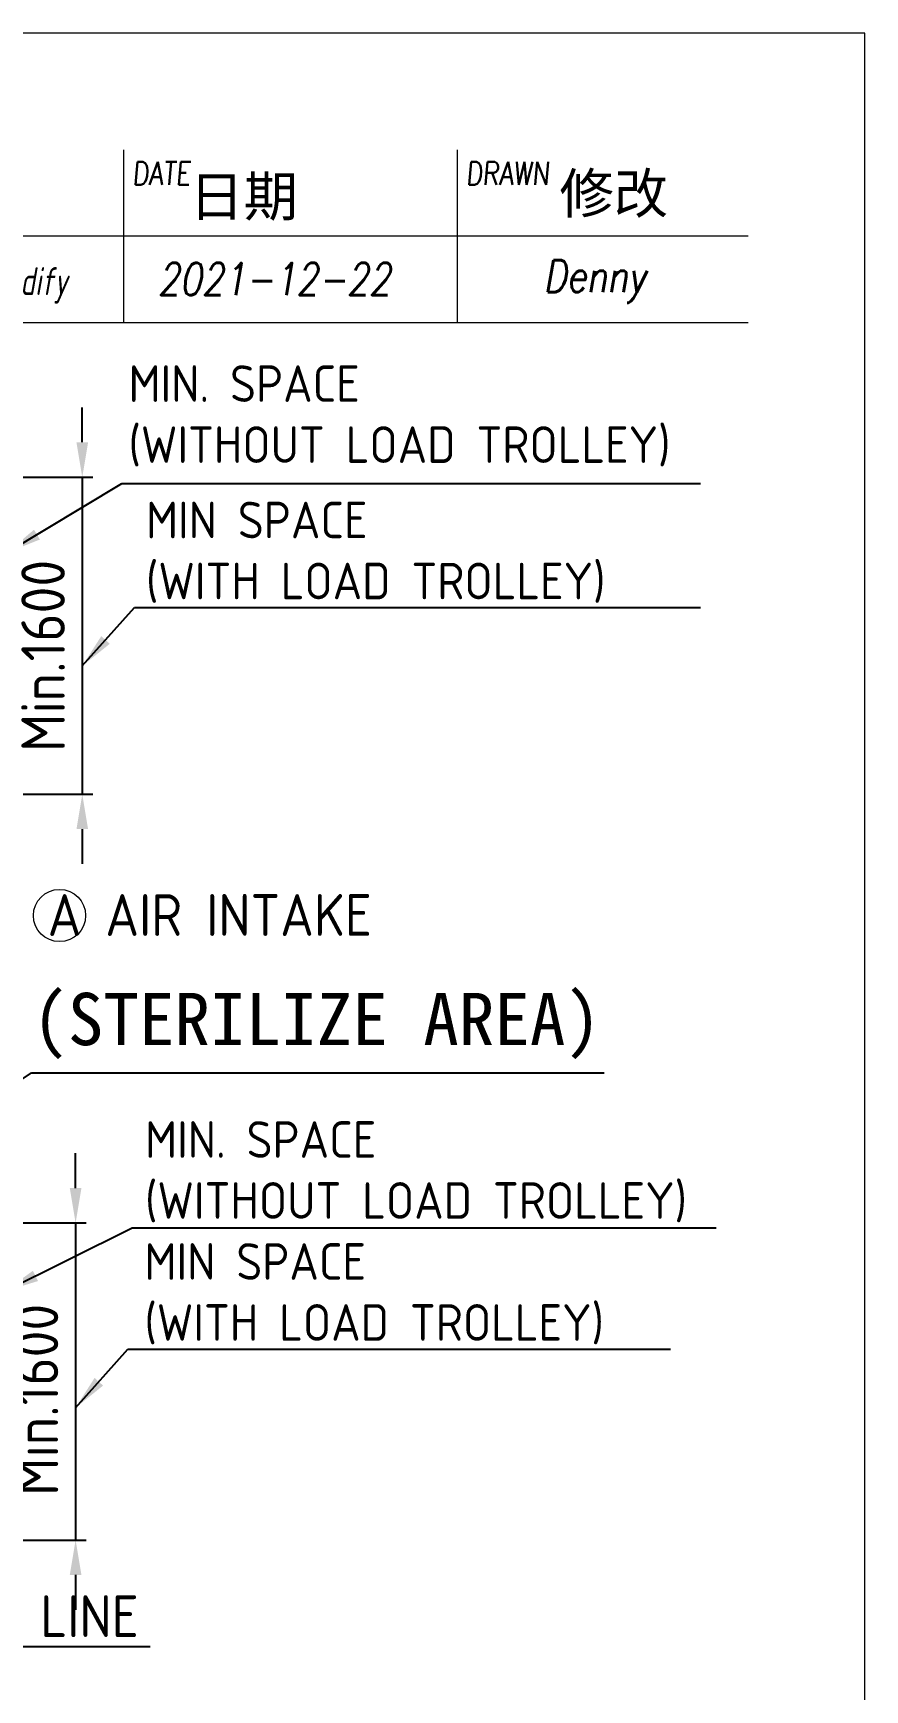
# Model space of a CAD drawing. Header units: millimetres. Extents: x -358422 to 32356, y 0 to 54379.
# Drawn here: x 13727 to 16115, y 6576 to 11330 of the extents above; entities that cross this region are included whole.
import ezdxf

# ---------------------------------------------------------------- set-up
doc = ezdxf.new("R2010")
doc.units = ezdxf.units.MM
doc.header["$MEASUREMENT"] = 0
for name, color, linetype, lineweight in [('D', 3, 'Continuous', 13), ('F', 7, 'Continuous', 15), ('T', 4, 'Continuous', 15)]:
    doc.layers.add(name, color=color, linetype=linetype, lineweight=lineweight)
doc.styles.get("Standard").update_dxf_attribs({"font": 'KAIU.TTF'})
doc.styles.add('STU25', font='isocp2.shx')
doc.styles.add('Text', font='romans.shx', dxfattribs={"width": 0.8, "oblique": 10})
doc.dimstyles.new('STU25', dxfattribs={"dimscale": 50, "dimtxt": 2.5, "dimasz": 2, "dimexe": 0.6, "dimexo": 1, "dimgap": 1, "dimtad": 1, "dimdsep": 46, "dimtxsty": 'STU25', "dimcen": 2, "dimazin": 2, "dimtfac": 1, "dimtmove": 0, "dimatfit": 3, "dimfxl": 0, "dimtolj": 1, "dimtzin": 0, "dimarcsym": 0})
doc.dimstyles.new('STU25$7', dxfattribs={"dimscale": 50, "dimtxt": 2.5, "dimasz": 2, "dimexe": 1.25, "dimexo": 0.625, "dimgap": 1, "dimtad": 0, "dimdec": 4, "dimdsep": 46, "dimtxsty": 'STU25', "dimcen": 2.5, "dimazin": 2, "dimtfac": 1, "dimtdec": 4, "dimtmove": 0, "dimatfit": 3, "dimfxl": 0, "dimtolj": 1, "dimtzin": 0, "dimarcsym": 0})

# ---------------------------------------------------------------- blocks, each defined once
blk = doc.blocks.new('*D3')
at = {"layer": 'D', "color": 0, "lineweight": -2}
for p, q in [((13849.2, 8015.8), (13849.2, 8115.8)), ((13668.9, 7915.8), (13879.2, 7915.8)), ((13849.2, 7915.8), (13849.2, 7005.8)), ((13668.9, 7005.8), (13879.2, 7005.8)), ((13849.2, 6905.8), (13849.2, 6805.8))]:
    blk.add_line(p, q, dxfattribs=at)
at = {"layer": 'D', "color": 0}
for points in [[(13832.5, 8015.8), (13865.8, 8015.8), (13849.2, 7915.8)], [(13832.5, 6905.8), (13865.8, 6905.8), (13849.2, 7005.8)]]:
    blk.add_solid(points, dxfattribs=at)
at = {"layer": 'Defpoints', "color": 0}
for p in [(13618.9, 7915.8), (13618.9, 7005.8), (13849.2, 7005.8)]:
    blk.add_point(p, dxfattribs=at)
at = {"layer": 'D', "color": 0, "insert": (13736.7, 7408.3), "char_height": 125, "attachment_point": 5, "rotation": 90, "style": 'STU25'}
blk.add_mtext('\\A1;{\\Fisocp2.shx;Min.1600}', dxfattribs=at)
blk = doc.blocks.new('*D9')
at = {"layer": 'D', "color": 0, "lineweight": -2}
for p, q in [((13868.3, 10155.8), (13868.3, 10255.8)), ((13668.9, 10055.8), (13898.3, 10055.8)), ((13868.3, 10055.8), (13868.3, 9145.8)), ((13668.9, 9145.8), (13898.3, 9145.8)), ((13868.3, 9045.8), (13868.3, 8945.8))]:
    blk.add_line(p, q, dxfattribs=at)
at = {"layer": 'D', "color": 0}
for points in [[(13851.6, 10155.8), (13885, 10155.8), (13868.3, 10055.8)], [(13851.6, 9045.8), (13885, 9045.8), (13868.3, 9145.8)]]:
    blk.add_solid(points, dxfattribs=at)
at = {"layer": 'Defpoints', "color": 0}
for p in [(13618.9, 10055.8), (13618.9, 9145.8), (13868.3, 9145.8)]:
    blk.add_point(p, dxfattribs=at)
at = {"layer": 'D', "color": 0, "insert": (13755.8, 9543.1), "char_height": 125, "attachment_point": 5, "rotation": 90, "style": 'STU25'}
blk.add_mtext('\\A1;{\\Fisocp2.shx;Min.1600}', dxfattribs=at)

msp = doc.modelspace()

# ---------------------------------------------------------------- linework, layer by layer
at = {"layer": 'D'}
msp.add_circle((13802.995, 8797.922), 75, dxfattribs=at)
at = {"layer": 'F', "color": 7}
for p, q in [((13987.307, 10500.085), (13987.307, 10995.085)), ((14945.196, 10500.085), (14945.196, 10995.085)), ((15780.085, 10747.585), (11624.543, 10747.585)), ((11624.543, 10500.085), (15780.085, 10500.085))]:
    msp.add_line(p, q, dxfattribs=at)
at = {"layer": 'F', "color": 6}
msp.add_lwpolyline([(0, 11330), (0, 0), (16115, 0), (16115, 11330)], close=True, dxfattribs=at)

# ---------------------------------------------------------------- texts
at = {"layer": 'D', "color": 11, "attachment_point": 1}
for s, insert, char_height in [('{\\Fisocp2.shx;\\C3;MIN. SPACE \\P(WITHOUT LOAD TROLLEY)}', (14001.127, 10376.807), 105), ('{\\Fisocp2.shx;\\C3;MIN SPACE \\P(WITH LOAD TROLLEY)}', (14051.276, 9985.438), 105), ('{\\Fisocp2.shx;\\C3;A AIR INTAKE}', (13768.862, 8859.487), 120), ('{\\C3;(STERILIZE AREA)}', (13724.713, 8575.974), 150), ('{\\Fisocp2.shx;\\C3;MIN. SPACE \\P(WITHOUT LOAD TROLLEY)}', (14048.574, 8207.685), 105), ('{\\Fisocp2.shx;\\C3;MIN SPACE \\P(WITH LOAD TROLLEY)}', (14046.925, 7857.662), 105), ('{\\Fisocp.shx;\\C3;CELILING LINE}', (13115.297, 6847.181), 120)]:
    msp.add_mtext(s, dxfattribs=dict(at, insert=insert, char_height=char_height))
at = {"layer": 'F', "color": 1, "lineweight": 15, "style": 'Text', "oblique": 5, "width": 0.8}
for s, p in [('DATE', (14011.631, 10894.272)), ('DRAWN', (14969.521, 10894.272))]:
    msp.add_text(s, height=66, dxfattribs=at).set_placement(p)
at = {"layer": 'F', "lineweight": -3}
for s, p in [('修改', (15238.314, 10813.282)), ('日期', (14175.952, 10804.58))]:
    msp.add_text(s, height=114.1659, dxfattribs=at).set_placement(p)
at = {"layer": 'T', "lineweight": 20, "style": 'Text', "oblique": 10, "width": 0.8}
for s, p in [('2021-12-22', (14085.085, 10578.519)), ('Denny', (15192.171, 10586.782))]:
    msp.add_text(s, height=92, dxfattribs=at).set_placement(p)
at = {"layer": 'T', "linetype": 'Continuous', "lineweight": 20, "insert": (11972.196, 10658.24), "char_height": 80, "attachment_point": 1, "style": 'Text'}
msp.add_mtext('{\\Fisocp2.shx|c136;According to Engineeing change No.NA211102 Modify}', dxfattribs=at)

# ---------------------------------------------------------------- dimensions: what is measured, and where the dimension line sits
at = {"layer": 'D'}
for base, p1, p2, picture, middle in [((13868.294, 9145.818), (13618.92, 10055.818), (13618.92, 9145.818), '*D9', (13868.294, 9543.145)), ((13849.156, 7005.818), (13618.92, 7915.818), (13618.92, 7005.818), '*D3', (13849.156, 7408.348))]:
    dim = msp.add_linear_dim(base=base, p1=p1, p2=p2, angle=90, text='{\\Fisocp2.shx;Min.1600}', dimstyle='STU25', dxfattribs=at)
    dim.commit()
    dim.dimension.update_dxf_attribs({"geometry": picture, "text_midpoint": middle, "dimtype": 160})

# ---------------------------------------------------------------- leaders
for points in [[(13652.477, 9839.464), (13982.151, 10037.349), (15643.318, 10037.349)], [(13868.294, 9514.131), (14018.581, 9681.903), (15643.318, 9681.903)], [(13367.714, 8108.024), (13722.787, 8346.276), (15366.664, 8346.276)], [(13644.324, 7719.12), (14011.775, 7902.196), (15688.402, 7902.196)], [(13849.156, 7385.539), (13999.442, 7553.311), (15556.966, 7553.311)], [(12965.667, 6518.335), (13108.958, 6700.014), (14063.127, 6700.014)]]:
    msp.add_leader(points, dimstyle='STU25$7', override={"dimgap": 1, "dimtad": 0}, dxfattribs=at)

doc.saveas('drawing.dxf')
